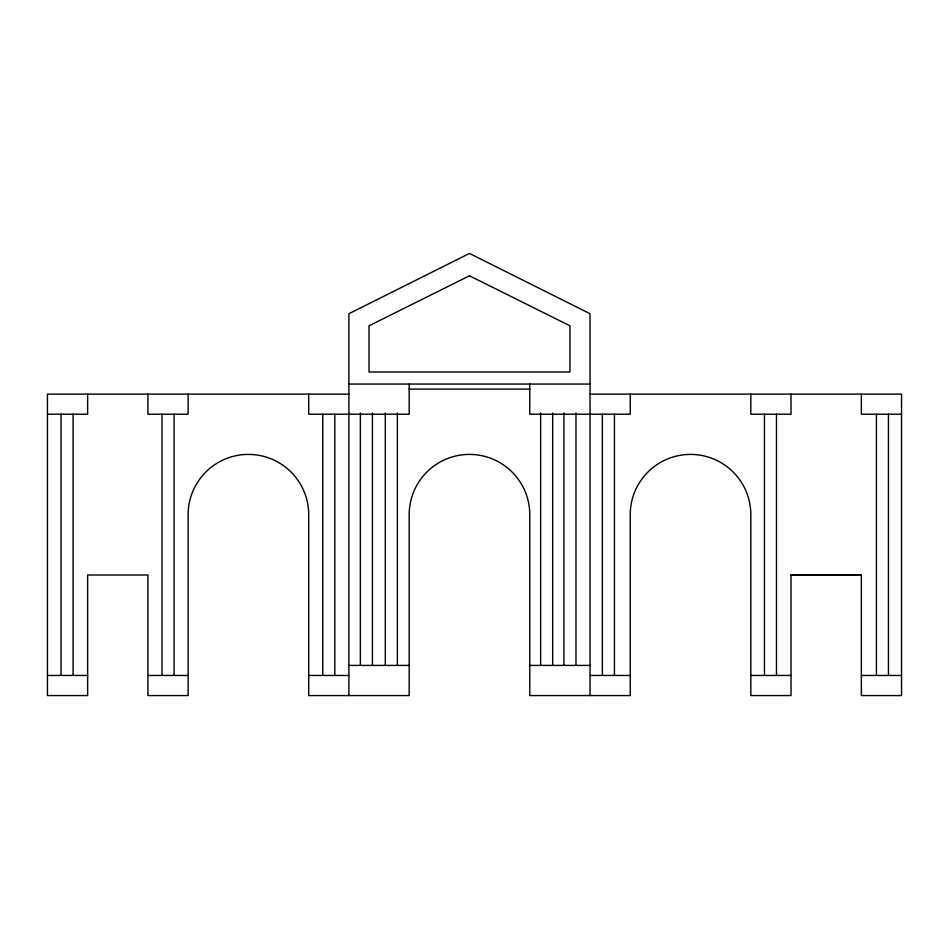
<?xml version="1.0" encoding="UTF-8"?>
<svg xmlns="http://www.w3.org/2000/svg" width="949" height="949" viewBox="0 0 949 949"><rect width="100%" height="100%" fill="white"/><g stroke="black" fill="none" stroke-linecap="round" stroke-linejoin="round"><path stroke-width="1.42" d="M590.053 394.12L901.55 394.12L901.55 695.558L861.36 695.558L861.36 574.75L791.015 574.987L791.015 695.558L750.825 695.558L750.825 514.69A60.285 60.285 0 0 0 690.54 454.405A60.285 60.285 0 0 0 630.243 514.69L630.243 695.558L529.767 695.558L529.767 514.69A60.285 60.285 0 0 0 469.47 454.405A60.285 60.285 0 0 0 409.185 514.69L409.185 695.558L308.71 695.558L308.71 514.69A60.285 60.285 0 0 0 248.413 454.405A60.285 60.285 0 0 0 188.127 514.69L188.127 695.558L147.937 695.558L147.937 574.987L87.64 574.987L87.64 695.558L47.45 695.558L47.45 394.12L348.9 394.12M791.015 574.987L861.36 574.75M348.9 384.06L590.053 384.06M409.185 389.09L529.767 389.09M47.45 414.215L87.64 414.215L87.64 394.12M901.55 414.215L861.36 414.215L861.36 394.12M348.9 665.415L409.185 665.415M529.767 665.415L590.053 665.415M47.45 675.463L87.64 675.463M147.937 675.463L188.127 675.463M308.71 675.463L348.9 675.463M590.053 675.463L630.243 675.463M750.825 675.463L791.015 675.463M861.36 675.463L901.55 675.463M888.454 414.215L888.454 675.463M876.425 414.215L876.425 675.463M791.015 394.12L791.015 414.215L750.825 414.215L750.825 394.12M776.472 414.215L776.472 675.463M764.455 414.215L764.455 675.463M630.243 394.12L630.243 414.215L529.767 414.215L529.767 384.06M614.43 414.215L614.43 675.463M602.378 414.215L602.378 675.463M590.053 695.558L590.053 313.728L469.47 253.442L348.9 313.728L348.9 695.558M575.984 413.017L575.984 665.415M563.931 413.017L563.931 665.415M552.686 413.017L552.686 665.415M540.633 413.017L540.633 665.415M409.185 384.06L409.185 414.215L308.71 414.215L308.71 394.12M397.37 413.017L397.37 665.415M385.306 413.017L385.306 665.415M372.411 413.017L372.411 665.415M360.347 413.017L360.347 665.415M334.807 414.215L334.807 675.463M322.79 414.215L322.79 675.463M188.127 394.12L188.127 414.215L147.937 414.215L147.937 394.12M174.094 414.215L174.094 675.463M162.03 414.215L162.03 675.463M73.085 414.215L73.085 675.463M61.033 414.215L61.033 675.463M469.47 275.803L368.995 325.792L368.995 372.008L569.958 372.008L569.958 325.792L469.47 275.803"/></g></svg>
